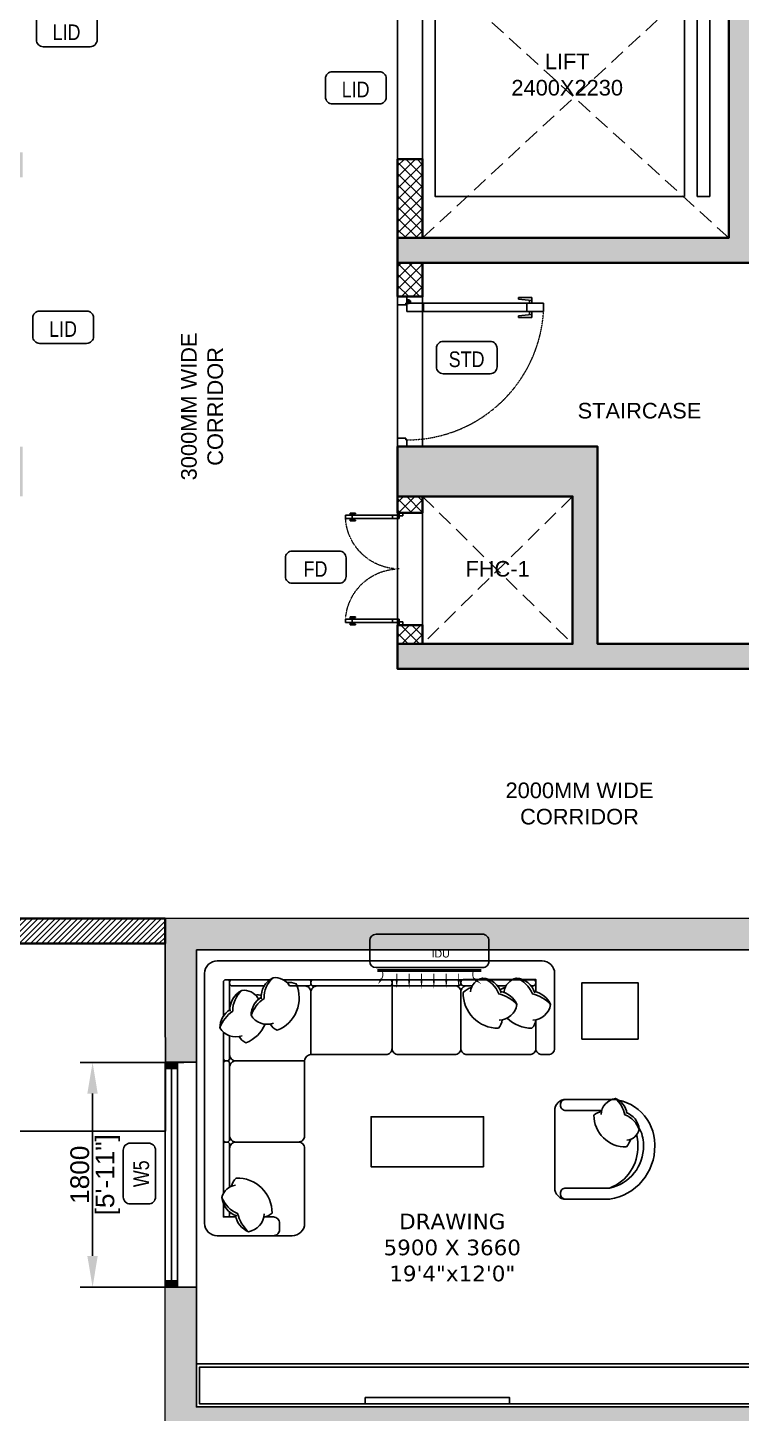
# Model space of a CAD drawing. Header units: millimetres. Extents: x 91566 to 131129, y 141753 to 207061.
# Drawn here: x 111124 to 116833, y 158336 to 169429 of the extents above; entities that cross this region are included whole.
import ezdxf
from ezdxf.enums import TextEntityAlignment as Align

# ---------------------------------------------------------------- set-up
doc = ezdxf.new("R2010")
doc.units = ezdxf.units.MM
doc.linetypes.add('( Hidden )', pattern=[0.375, 0.25, -0.125])
doc.linetypes.add('Core & corridor$0$Core_FF & Typical_TD$0$DASHED', pattern=[0.75, 0.5, -0.25])
for name, color, linetype in [('A-Dimensions', 4, 'Continuous'), ('A-Door', 11, 'Continuous'), ('A-Elevation 10', 8, 'Continuous'), ('A-Furniture', 8, 'Continuous'), ('A-Hatch', 252, 'Continuous'), ('A-Room Boundary', 44, 'Continuous'), ('A-Shaft', 8, 'Continuous'), ('A-Text Main', 44, 'Continuous'), ('A-Window', 4, 'Continuous')]:
    doc.layers.add(name, color=color, linetype=linetype)
doc.layers.add('A-Wall', color=240, linetype='Continuous', lineweight=35)
doc.styles.add('2024-08-29_TOWER-A$0$simplex-0.8', font='simplex.shx', dxfattribs={"width": 0.8})
doc.styles.add('3.5BHK WEST-UN-6$0$grid_text', font='verdana.ttf')
doc.styles.add('3BHK  WEST_UN-2$0$AMISH', font='arial.ttf')
doc.styles.add('ARIAL', font='ARIALN.TTF')
doc.styles.add('Core & corridor$0$Standard', font='arial.ttf')
doc.styles.add('S', font='arial.ttf', dxfattribs={"height": 150})
doc.dimstyles.new('DIMSMALL', dxfattribs={"dimtxt": 150, "dimasz": 250, "dimexe": 100, "dimexo": 100, "dimgap": 25, "dimtad": 1, "dimdec": 0, "dimzin": 0, "dimdsep": 46, "dimtxsty": 'S', "dimcen": 0, "dimdle": 100, "dimclrd": 8, "dimclre": 8, "dimclrt": 256, "dimazin": 0, "dimtfac": 1, "dimtdec": 0, "dimtix": 1, "dimtmove": 0, "dimatfit": 3, "dimldrblk": '12_DatumFilled', "dimfxl": 1, "dimtolj": 1, "dimtzin": 0, "dimlwd": -1, "dimlwe": -1, "dimarcsym": 1})

# ---------------------------------------------------------------- blocks, each defined once
blk = doc.blocks.new('Core & corridor$0$Core_FF & Typical_TD$0$bshdj')
for p, q in [((-2240, 1168), (-2240, 75)), ((-2173, 1168), (-2240, 1168)), ((-2173, 75), (-2173, 1168)), ((-120, 75), (-120, 1168)), ((-120, 1168), (-53, 1168)), ((-53, 1168), (-53, 75)), ((-2287, 1074), (-2240, 1074)), ((-2287, 1074), (-2287, 968)), ((-2287, 968), (-2273, 968)), ((-2273, 968), (-2264, 1074)), ((-2265, 1054), (-2240, 1054)), ((-2173, 1034), (-2240, 1034)), ((-2127, 1074), (-2173, 1074)), ((-2148, 1054), (-2173, 1054)), ((-2140, 968), (-2150, 1074)), ((-2127, 968), (-2140, 968)), ((-2127, 1074), (-2127, 968)), ((-167, 1074), (-167, 968)), ((-167, 1074), (-120, 1074)), ((-167, 968), (-153, 968)), ((-153, 968), (-143, 1074)), ((-145, 1054), (-120, 1054)), ((-120, 1034), (-53, 1034)), ((-7, 1074), (-53, 1074)), ((-28, 1054), (-53, 1054)), ((-20, 968), (-30, 1074)), ((-7, 968), (-20, 968)), ((-7, 1074), (-7, 968)), ((-2293, 0), (-2293, 75)), ((-2293, 75), (-2240, 75)), ((-2227, 0), (-2293, 0)), ((-2273, 88), (-2233, 88)), ((-2253, 108), (-2253, 68)), ((-2173, 208), (-2240, 208)), ((-2240, 75), (-2240, 67)), ((-2240, 75), (-2173, 75)), ((-2240, 67), (-2227, 67)), ((-2227, 67), (-2227, 0)), ((-120, 208), (-53, 208)), ((-53, 75), (-120, 75)), ((-120, 75), (-120, 75)), ((-67, 67), (-67, 0)), ((-53, 67), (-67, 67)), ((-67, 0), (0, 0)), ((-20, 88), (-60, 88)), ((0, 75), (-53, 75)), ((-53, 75), (-53, 67)), ((-40, 108), (-40, 68)), ((0, 0), (0, 75))]:
    blk.add_line(p, q)
for centre in [(-2253, 88), (-40, 88)]:
    blk.add_circle(centre, 13.3)
at = {"linetype": 'Core & corridor$0$Core_FF & Typical_TD$0$DASHED', "lineweight": 0}
for centre, start, end in [((-2243, 73), 0.0822, 86.3506), ((-50, 73), 93.6494, 179.9178)]:
    blk.add_arc(centre, 1097, start, end, dxfattribs=at)
blk = doc.blocks.new('Core & corridor$0$Core_FF & Typical_TD$0$Door11')
at = {"layer": 'A-Door'}
for p, q in [((-991.7, 0), (-1050, 0)), ((-1050, 0), (-1050, -65.6)), ((-58.3, 0), (0, 0)), ((0, 0), (0, -65.6)), ((-1050, -65.6), (-1003.4, -65.6)), ((-1003.4, -65.6), (-1003.4, -58.3)), ((-1003.4, -58.3), (-991.7, -58.3)), ((-991.7, -58.3), (-991.7, 0)), ((-104.9, -65.6), (-104.9, -1021.8)), ((-46.6, -65.6), (-104.9, -65.6)), ((-104.9, -65.6), (-104.9, -65.6)), ((-58.3, -58.3), (-58.3, 0)), ((-46.6, -58.3), (-58.3, -58.3)), ((-17.5, -77.3), (-52.5, -77.3)), ((-46.6, -65.6), (-46.6, -58.3)), ((-46.6, -1021.8), (-46.6, -65.6)), ((0, -65.6), (-46.6, -65.6)), ((-35, -94.7), (-35, -59.8)), ((-104.9, -182.2), (-46.6, -182.2)), ((-145.8, -846.8), (-134.1, -846.8)), ((-145.8, -940.1), (-145.8, -846.8)), ((-134.1, -846.8), (-125.5, -940.1)), ((-17.5, -846.8), (-26.1, -940.1)), ((-5.8, -846.8), (-17.5, -846.8)), ((-5.8, -940.1), (-5.8, -846.8)), ((-145.8, -940.1), (-104.9, -940.1)), ((-127.1, -922.6), (-104.9, -922.6)), ((-104.9, -905.1), (-46.6, -905.1)), ((-24.5, -922.6), (-46.6, -922.6)), ((-5.8, -940.1), (-46.6, -940.1)), ((-104.9, -1021.8), (-46.6, -1021.8))]:
    blk.add_line(p, q, dxfattribs=at)
blk.add_circle((-35, -77.3), 11.7, dxfattribs=at)
at = {"layer": 'A-Door', "linetype": 'Core & corridor$0$Core_FF & Typical_TD$0$DASHED', "lineweight": 0}
blk.add_arc((-43.9, -64.2), 959.5, 180.08223, 266.3506, dxfattribs=at)
blk = doc.blocks.new('Core & corridor$0$A$C436b777d')
at = {"layer": 'A-Hatch'}
h = blk.add_hatch(color=256, dxfattribs=at)
h.dxf.hatch_style = 1
h.paths.add_polyline_path([(250, -3073), (2950, -3073), (2950, -2673), (0, -2673), (0, -12133), (2950, -12133), (2950, -11733), (250, -11733), (250, -9578), (2950, -9578), (2950, -9378), (250, -9378), (250, -7223), (2950, -7223), (2950, -5565), (2700, -5565), (2700, -6973), (250, -6973)])
h.paths.add_polyline_path([(3300, 6581), (3300, 9502), (3500, 9502), (3500, 35), (0, 35), (1, 6682), (250, 6682), (250, 435), (3300, 435)])
edge = h.paths.add_edge_path()
edge.add_line((3300, 14502), (2580, 14502))
edge.add_line((2580, 14502), (2580, 15744))
edge.add_line((2580, 15744), (3500, 15744))
edge.add_line((3500, 15744), (3500, 16044))
edge.add_line((3500, 16044), (2380, 16044))
edge.add_line((2380, 16044), (2380, 14502))
edge.add_line((2380, 14502), (0, 14502))
edge.add_line((0, 14502), (0, 7867))
edge.add_line((0, 7867), (250, 7867))
edge.add_line((250, 7867), (250, 14102))
edge.add_line((250, 14102), (2380, 14102))
edge.add_line((2380, 14102), (2380, 10852))
edge.add_line((2380, 10852), (2580, 10852))
edge.add_line((2580, 10852), (2580, 14102))
edge.add_line((2580, 14102), (3300, 14102))
edge.add_line((3300, 14102), (3300, 10702))
edge.add_line((3300, 10702), (3500, 10702))
edge.add_line((3500, 10702), (3500, 14502))
edge.add_line((3500, 14502), (2580, 14502))
h = blk.add_hatch(color=256, dxfattribs=at)
h.dxf.hatch_style = 1
h.paths.add_polyline_path([(12050, -10063), (14175, -10063), (14175, -13513), (5950, -13513), (5950, -13313), (7350, -13313), (7350, -12133), (5950, -12133), (5950, -11733), (7550, -11733), (7550, -13313), (13975, -13313), (13975, -10263), (9764, -10263), (9764, -10063), (11850, -10063), (11850, -9202), (8800, -9202), (8800, -10063), (9144, -10063), (9144, -10263), (5950, -10263), (5950, -10063), (8600, -10063), (8600, -7833), (5500, -7833), (5500, -7633), (8800, -7633), (8800, -9002), (12050, -9002)])
h = blk.add_hatch(dxfattribs=at)
h.set_pattern_fill('ANSI37', color=256, scale=20)
h.set_pattern_definition([(45, (27573.86, 93), (-44.90128, 44.90128), []), (135, (27573.86, 93), (-44.90128, -44.90128), [])])
h.paths.add_polyline_path([(5950, -9432), (6150, -9432), (6150, -10063), (5950, -10063)])
h.paths.add_polyline_path([(5950, -7833), (6150, -7833), (6150, -8232), (5950, -8232)])
h.paths.add_polyline_path([(5950, -12133), (6150, -12133), (6150, -12263), (5950, -12263)])
h.paths.add_polyline_path([(5950, -13163), (6150, -13163), (6150, -13313), (5950, -13313)])
h.paths.add_polyline_path([(5950, -10263), (6150, -10263), (6150, -10533), (5950, -10533)])
at = {"layer": 'A-Elevation 10'}
for points in [[(8245, -7933), (8245, -9731), (6250, -9731), (6250, -7933)], [(8448, -9731), (8347, -9731), (8347, -7933), (8448, -7933)], [(5950, -8232), (6150, -8232), (6150, -9432), (5950, -9432)], [(6150, -11733), (5950, -11733), (5950, -10533), (6150, -10533)], [(6150, -13163), (5950, -13163), (5950, -12263), (6150, -12263)]]:
    blk.add_lwpolyline(points, close=True, dxfattribs=at)
at = {"layer": 'A-Shaft', "linetype": '( Hidden )', "lineweight": 0, "ltscale": 500}
for points in [[(6150, -7833), (8600, -10063)], [(6150, -10063), (8550, -7833)], [(7350, -12133), (6150, -13313)], [(6150, -12133), (7350, -13313)]]:
    blk.add_lwpolyline(points, dxfattribs=at)
at = {"layer": 'A-Wall'}
for points in [[(14175, -13513), (5950, -13513), (5950, -13313), (7350, -13313), (7350, -12133), (5950, -12133), (5950, -11733), (7550, -11733), (7550, -13313), (13975, -13313)], [(9144, -10263), (5950, -10263), (5950, -10063), (8600, -10063), (8600, -7833)]]:
    blk.add_lwpolyline(points, dxfattribs=at)
for points in [[(5950, -9432), (6150, -9432), (6150, -10063), (5950, -10063)], [(5950, -10263), (6150, -10263), (6150, -10533), (5950, -10533)], [(5950, -12133), (6150, -12133), (6150, -12263), (5950, -12263)], [(5950, -13163), (6150, -13163), (6150, -13313), (5950, -13313)]]:
    blk.add_lwpolyline(points, close=True, dxfattribs=at)
at = {"layer": 'A-Door', "ltscale": 5}
for name, p, xscale, yscale, zscale, rotation in [('Core & corridor$0$Core_FF & Typical_TD$0$Door11', (5950, -10533), 1.142857140802877, 1.142857140802877, 1.142857140802877, 89.99999594244069), ('Core & corridor$0$Core_FF & Typical_TD$0$bshdj', (5992, -13163), -0.3924322638604997, 0.3924322638604997, 0.3924322638604998, 90.00000024998234)]:
    blk.add_blockref(name, p, dxfattribs=dict(at, xscale=xscale, yscale=yscale, zscale=zscale, rotation=rotation))
at = {"layer": 'A-Text Main', "char_height": 125, "width": 950.15, "attachment_point": 5, "line_spacing_factor": 1.010232, "style": 'Core & corridor$0$Standard'}
for s, insert in [('LIFT \\P2400X2230', (7307, -8756)), ('STAIRCASE ', (7885, -11447)), ('FHC-1', (6750, -12713))]:
    blk.add_mtext(s, dxfattribs=dict(at, insert=insert))
blk = doc.blocks.new('2024-08-29_TOWER-A$0$WNTG')
at = {"layer": 'A-Text Main'}
blk.add_lwpolyline([(-188, 246), (188, 246, -0.414214), (243, 191), (243, 43, -0.414214), (188, -12), (-188, -12, -0.414214), (-243, 43), (-243, 191, -0.414214)], format="xyb", close=True, dxfattribs=at)
at = {"layer": 'A-Text Main', "style": '2024-08-29_TOWER-A$0$simplex-0.8', "width": 0.8}
blk.add_attdef('WNTG', text='', height=150, dxfattribs=at).set_placement((-2, 43), align=Align.CENTER)
blk = doc.blocks.new('Core & corridor')
at = {"ltscale": 300}
blk.add_blockref('Core & corridor$0$A$C436b777d', (10595, 28627), dxfattribs=at)
at = {"layer": 'A-Text Main'}
ref = blk.add_blockref('2024-08-29_TOWER-A$0$WNTG', (13898, 20341), dxfattribs=dict(at, xscale=-1, rotation=180))
ref.add_attrib('WNTG', 'LID', dxfattribs={"height": 125, "style": 'ARIAL'}).set_placement((13896, 20148), align=Align.CENTER)
ref = blk.add_blockref('2024-08-29_TOWER-A$0$WNTG', (16211, 19883), dxfattribs=dict(at, xscale=-1, rotation=180))
ref.add_attrib('WNTG', 'LID', dxfattribs={"height": 125, "style": 'ARIAL'}).set_placement((16209, 19690), align=Align.CENTER)
ref = blk.add_blockref('2024-08-29_TOWER-A$0$WNTG', (13869, 17966), dxfattribs=dict(at, xscale=-1, rotation=180))
ref.add_attrib('WNTG', 'LID', dxfattribs={"height": 125, "style": 'ARIAL'}).set_placement((13868, 17772), align=Align.CENTER)
ref = blk.add_blockref('2024-08-29_TOWER-A$0$WNTG', (17098, 17723), dxfattribs=dict(at, xscale=-1, rotation=180))
ref.add_attrib('WNTG', 'STD', dxfattribs={"height": 125, "style": 'ARIAL'}).set_placement((17097, 17530), align=Align.CENTER)
ref = blk.add_blockref('2024-08-29_TOWER-A$0$WNTG', (15890, 16045), dxfattribs=dict(at, xscale=-1, rotation=180))
ref.add_attrib('WNTG', 'FD', dxfattribs={"height": 125, "style": 'ARIAL'}).set_placement((15888, 15851), align=Align.CENTER)
at = {"layer": 'A-Text Main', "insert": (14981, 17215), "char_height": 125, "width": 1745.68, "attachment_point": 5, "rotation": 90, "line_spacing_factor": 1.010232, "style": 'Core & corridor$0$Standard'}
blk.add_mtext('3000MM WIDE CORRIDOR', dxfattribs=at)
at = {"layer": 'A-Text Main', "insert": (18000, 14035), "char_height": 125, "width": 1745.68, "attachment_point": 5, "line_spacing_factor": 1.010232, "style": 'Core & corridor$0$Standard'}
blk.add_mtext('2000MM WIDE CORRIDOR', dxfattribs=at)
blk = doc.blocks.new('3.5BHK WEST-UN-6$0$ygvdg')
at = {"layer": 'A-Furniture', "linetype": 'Continuous'}
for points in [[(54923, -91892), (50226, -91892), (50226, -91547), (54923, -91547)], [(54898, -91867), (50251, -91867), (50251, -91572), (54898, -91572)], [(52732, -91867), (51577, -91867), (51577, -91817), (52732, -91817)]]:
    blk.add_lwpolyline(points, close=True, dxfattribs=at)
blk = doc.blocks.new('3.5BHK WEST-UN-6$0$A$C419e3904')
at = {"layer": 'A-Furniture'}
for points in [[(1500, 420), (1500, 700, 0.414214), (1450, 750), (850, 750, -0.414214), (800, 800), (800, 1400, 0.414214), (750, 1450, 0.414214), (800, 1500), (800, 2100, 0.414214), (700, 2200), (100, 2200, 0.414214), (0, 2100), (0, 100, 0.414214), (100, 0), (700, 0)], [(350, 2168, 0.14773), (264, 2022, 0.213343), (138, 1893, 0.178662)], [(476, 2025, 0.356772), (350, 2168, 0.249542), (246, 2038, -9.61688)], [(550, 2200, -0.414214), (600, 2150), (600, 2100, -0.414214), (550, 2050), (473, 2050)], [(257, 2042, 0.306663), (138, 1893, 0.30633), (246, 1796, -0.872847)], [(200, 2012), (200, 2030, 0.414214), (180, 2050), (170, 2050, 0.414214), (150, 2030)], [(473, 2050, -0.165541), (539, 2019, -0.425989), (252, 1738, -0.121523), (213, 1805, 7.115464)], [(150, 1862), (150, 1470, 0.414214), (170, 1450), (180, 1450, 0.414214), (200, 1470), (200, 1811, 0.414214)], [(200, 1500, 0.414214), (250, 1450), (750, 1450, 0.414214)], [(200, 1400, -0.414214), (250, 1450)], [(200, 1125), (200, 850, 0.414214), (250, 800), (500, 800)], [(150, 570), (150, 780, -0.414214), (170, 800), (180, 800, -0.414214), (200, 780), (200, 599)], [(800, 800), (250, 800, 0.414214), (200, 750), (200, 626)], [(2800, 700), (2800, 100, -0.414214), (2700, 0), (700, 0)], [(850, 750), (850, 250, -0.414214), (800, 200), (721, 200)], [(2050, 475), (2050, 700, 0.414214), (2000, 750), (1550, 750, 0.414214), (1500, 700), (1500, 180)], [(2650, 473), (2650, 700, 0.414214), (2600, 750), (2100, 750, 0.414214), (2050, 700), (2050, 249)], [(2650, 573), (2650, 700, -0.414214), (2700, 750), (2750, 750, -0.414214), (2800, 700)], [(301, 599, 0.356772), (121, 535, 0.249542), (203, 390, -9.61688)], [(276, 605, -0.165541), (330, 655, -0.200231), (484, 506, -0.121523)], [(121, 535, 0.14773), (225, 401, 0.213343), (297, 236, 0.178662)], [(551, 498, 0.356772), (371, 435, 0.249542), (453, 290, -9.61688)], [(526, 505, -0.165541), (580, 555, -0.425989), (733, 184, -0.121523), (657, 172, 7.115464)], [(2106, 199), (2100, 199, -0.414214), (2050, 249), (2050, 475)], [(2381, 472, 0.165541), (2350, 538, 0.425989), (2069, 252, 0.121523), (2136, 212, -7.115464)], [(2356, 475, -0.356772), (2499, 349, -0.249542), (2369, 245, 9.61688)], [(2650, 472, 0.165541), (2619, 538, 0.200231), (2421, 458, 0.121523)], [(2625, 475, -0.356772), (2768, 349, -0.249542), (2638, 245, 9.61688)], [(200, 392), (200, 170, -0.414214), (180, 150), (170, 150, -0.414214), (150, 170), (150, 442)], [(203, 402, 0.306663), (297, 236, 0.30633), (428, 301, -0.872847)], [(371, 435, 0.14773), (475, 300, 0.213343), (547, 135, 0.178662)], [(2499, 349, -0.14773), (2353, 263, -0.213343), (2224, 137, -0.178662)], [(2768, 349, -0.14773), (2622, 263, -0.213343), (2493, 137, -0.178662)], [(453, 275, -0.071865), (407, 273, 7.115464)], [(453, 302, 0.306663), (547, 135, 0.30633), (678, 200, -0.872847)], [(850, 250), (850, 250, 0.414214), (900, 200), (1017, 200)], [(2000, 199, 0.414214), (2050, 249)], [(2373, 256, -0.306663), (2224, 137, -0.30633), (2126, 246, 0.872847)], [(2363, 232, 0.071865), (2405, 212, -7.115464)], [(2642, 256, -0.306663), (2493, 137, -0.30633), (2396, 246, 0.872847)], [(2545, 149), (2650, 149), (2650, 248, -0.414214)], [(523, 150), (220, 150, -0.414214), (200, 170), (200, 180, -0.414214), (220, 200), (477, 200)], [(678, 200), (830, 200, -0.414214), (850, 180), (850, 170, -0.414214), (830, 150), (627, 150)], [(2192, 149), (2070, 149, -0.414214), (2050, 169), (2050, 179, -0.414214), (2070, 199), (2142, 199, -0.414214)], [(2342, 199), (2411, 199, -0.414214)], [(2612, 199), (2630, 199, -0.414214), (2650, 179), (2650, 169, -0.414214), (2630, 149)]]:
    blk.add_lwpolyline(points, format="xyb", dxfattribs=at)
for points in [[(248, 2050), (150, 2050), (150, 1945)], [(150, 1862), (150, 608)], [(229, 352), (229, 354)], [(180, 150), (523, 150)], [(627, 150), (2650, 150)], [(2275, 149), (2462, 149)]]:
    blk.add_lwpolyline(points, dxfattribs=at)
for points in [[(150, 820), (150, 1430, -0.414214), (170, 1450), (180, 1450, -0.414214), (200, 1430), (200, 820, -0.414214), (180, 800), (170, 800, -0.414214)], [(870, 200), (1480, 200, -0.414214), (1500, 180), (1500, 170, -0.414214), (1480, 150), (870, 150, -0.414214), (850, 170), (850, 180, -0.414214)], [(1520, 200), (2030, 199, -0.414214), (2050, 179), (2050, 169, -0.414214), (2030, 149), (1520, 150, -0.414214), (1500, 170), (1500, 180, -0.414214)]]:
    blk.add_lwpolyline(points, format="xyb", close=True, dxfattribs=at)
blk = doc.blocks.new('A$C6bc99d7f')
at = {"layer": 'A-Window', "linetype": 'Continuous'}
for points in [[(-150, 1800), (-250, 1800), (-250, 1750), (-150, 1750)], [(-250, 0), (-150, 0), (-150, 50), (-250, 50)]]:
    blk.add_hatch(color=256, dxfattribs=at).paths.add_polyline_path(points)
for p, q in [((-250, 1800), (-150, 1800)), ((-250, 0), (-250, 1800)), ((-250, 1750), (-250, 1800)), ((-250, 1800), (-150, 1800)), ((-250, 1800), (-150, 1800)), ((-150, 1800), (0, 1800)), ((-150, 1800), (-150, 1750)), ((-150, 1800), (0, 1800)), ((0, 0), (0, 1800)), ((-150, 1750), (-250, 1750)), ((-250, 50), (-250, 1750)), ((-200, 50), (-200, 1750)), ((-150, 1750), (-150, 50)), ((-250, 0), (-250, 50)), ((-250, 50), (-150, 50)), ((-250, 0), (-150, 0)), ((-250, 0), (-150, 0)), ((-250, 0), (-150, 0)), ((-150, 50), (-150, 0)), ((-150, 0), (0, 0)), ((-150, 0), (0, 0))]:
    blk.add_line(p, q, dxfattribs=at)
blk = doc.blocks.new('3BHK  WEST_UN-3$0$2024-08-29_TOWER-A$0$SIDE TABLE')
at = {"layer": 'A-Furniture'}
blk.add_lwpolyline([(0.45, 0), (0, 0), (0, 0.45), (0.45, 0.45)], close=True, dxfattribs=at)
blk = doc.blocks.new('3BHK  WEST_UN-3$0$A$Ce69b8bcf')
at = {"layer": 'A-Furniture'}
for points in [[(800, 435), (800, 90, -0.414214), (710, 0), (361, 0, -0.376272), (0, 430), (0, 435), (0, 439, -0.414214), (361, 800), (710, 800, -0.414214), (800, 710), (800, 435)], [(315, 807, 0.14773), (238, 676, 0.213343), (124, 559, 0.178662)], [(429, 678, 0.356772), (315, 807, 0.249542), (222, 690, -9.61688)], [(424, 710), (710, 710, 0.414214), (755, 755), (755, 755, 0.414214), (710, 800)], [(232, 694, 0.306663), (124, 559, 0.30633), (222, 472, -0.872847)], [(426, 701, -0.165541), (486, 673, -0.425989), (227, 420, -0.121523), (192, 480, 7.115464)], [(126, 574, 0.130591), (90, 439), (90, 435)], [(145, 516, 0.072384), (135, 439), (135, 435)], [(361, 90, -0.364589), (90, 430), (90, 435)], [(361, 90, -0.321599), (135, 430), (135, 435)], [(361, 90), (710, 90, -0.414214), (755, 45), (755, 45, -0.414214), (710, 0)]]:
    blk.add_lwpolyline(points, format="xyb", dxfattribs=at)
blk = doc.blocks.new('Unit-6')
at = {"layer": 'A-Hatch', "linetype": 'Continuous'}
h = blk.add_hatch(color=256, dxfattribs=at)
h.dxf.hatch_style = 1
h.paths.add_polyline_path([(12128, 14832), (12128, 13682), (12378, 13682), (12378, 14582), (17078, 14582), (17078, 14832)])
h.paths.add_polyline_path([(17078, 10922), (17078, 10722), (12378, 10722), (12378, 9872), (12128, 9872), (12128, 11882), (12378, 11882), (12378, 10922)])
h.paths.add_polyline_path([(19896, 14832), (24150, 14832), (24150, 14582), (19896, 14582)])
h.paths.add_polyline_path([(20097, 10922), (20097, 10722), (18278, 10722), (18278, 14582), (18278, 14832), (18478, 14832), (18478, 14582), (18478, 10922)])
h.paths.add_polyline_path([(22018, 10722), (21098, 10722), (21098, 10922), (24653, 10922), (24653, 11572), (24903, 11572), (24903, 10672), (22267, 10672), (22018, 10672)])
h.paths.add_polyline_path([(22018, 7222), (22018, 6972), (24653, 6972), (24653, 3687), (24008, 3687), (24008, 3587), (24653, 3587), (24653, 1762), (24903, 1762), (24903, 7222)])
h.paths.add_polyline_path([(20428, 2012), (20428, 5002), (18533, 5002), (18533, 4752), (20177, 4752), (20177, 2012), (19443, 2012), (19443, 1762), (20928, 1762), (20928, 2012)])
h.paths.add_polyline_path([(17078, 3617), (17078, 5872), (16878, 5872), (16878, 3617)])
h.paths.add_polyline_path([(15878, 5872), (12128, 5872), (12128, 1762), (12981, 1762), (12981, 2012), (12378, 2012), (12378, 5672), (15878, 5672)])
h.paths.add_polyline_path([(14873, 7492), (14873, 7292), (13288, 7292), (12128, 7292), (12128, 8372), (12378, 8372), (12378, 7492)])
h.paths.add_polyline_path([(15723, 7292), (17078, 7292), (17078, 9722), (16878, 9722), (16878, 7492), (15723, 7492)])
h.paths.add_polyline_path([(16201, 2010), (13731, 2012), (13731, 1762), (16201, 1762)])
h.paths.add_polyline_path([(18693, 2012), (18693, 1762), (16951, 1762), (16951, 2012)])
at = {"layer": 'A-Furniture', "linetype": 'Continuous'}
blk.add_lwpolyline([(14676, 12845), (13776, 12845), (13776, 13245), (14676, 13245)], close=True, dxfattribs=at)
at = {"layer": 'A-Room Boundary', "linetype": 'Continuous'}
blk.add_lwpolyline([(12378, 14582), (18278, 14582), (18278, 10922), (12378, 10922)], close=True, dxfattribs=at)
at = {"layer": 'A-Wall', "lineweight": 0}
for points in [[(12128, 14832), (12128, 13682), (12378, 13682), (12378, 14582), (17078, 14582), (17078, 14832)], [(17078, 10922), (17078, 10722), (12378, 10722), (12378, 9872), (12128, 9872), (12128, 11882), (12378, 11882), (12378, 10922)]]:
    blk.add_lwpolyline(points, close=True, dxfattribs=at)
at = {"layer": 'A-Furniture', "xscale": -1, "rotation": 180}
blk.add_blockref('3.5BHK WEST-UN-6$0$A$C419e3904', (12444, 14493), dxfattribs=at)
at = {"layer": 'A-Furniture', "ltscale": 600, "xscale": 1000, "yscale": 1000, "zscale": 1000, "rotation": 270}
blk.add_blockref('3BHK  WEST_UN-3$0$2024-08-29_TOWER-A$0$SIDE TABLE', (15462, 14318), dxfattribs=at)
at = {"layer": 'A-Furniture', "ltscale": 600, "xscale": -1}
blk.add_blockref('3BHK  WEST_UN-3$0$A$Ce69b8bcf', (16045, 12585), dxfattribs=at)
at = {"layer": 'A-Furniture'}
blk.add_blockref('3.5BHK WEST-UN-6$0$ygvdg', (-37848, 102814), dxfattribs=at)
at = {"layer": 'A-Window'}
blk.add_blockref('A$C6bc99d7f', (12378, 11882), dxfattribs=at)
ref = blk.add_blockref('2024-08-29_TOWER-A$0$WNTG', (11805, 12791), dxfattribs=dict(at, xscale=-1, rotation=270))
ref.add_attrib('WNTG', 'W5', dxfattribs={"layer": 'A-Text Main', "height": 125, "rotation": 90, "style": 'ARIAL'}).set_placement((11999, 12789), align=Align.CENTER)
at = {"layer": 'A-Text Main', "insert": (14425, 12198), "char_height": 125, "width": 1167.55, "attachment_point": 5, "style": '3.5BHK WEST-UN-6$0$grid_text'}
blk.add_mtext('DRAWING\\P5900 X 3660\\P19\'4"x12\'0"', dxfattribs=at)
blk = doc.blocks.new('3BHK  WEST_UN-2$0$WALL MOUNTED SPLIT AC')
for p, q in [((18067.15, -8077.46), (18073.71, -8077.46)), ((18064.01, -8112.84, 0), (18064, -8079.99, 0)), ((18064.41, -8112.84, 0), (18064.41, -8079.99, 0)), ((18065.12, -8113.34), (18065.11, -8079.5)), ((18075.75, -8079.5), (18075.75, -8113.29)), ((18073.72, -8115.33), (18067.16, -8115.38))]:
    blk.add_line(p, q)
at = {"elevation": 0}
for points in [[(18059.86, -8080.11, 0, 0.75, 0), (18061.51, -8081.22, 0.75, 0.75, 0)], [(18058.43, -8086.05, 0, 0.75, 0), (18061.52, -8086.05, 0.75, 0.75, 0)], [(18058.44, -8089.99, 0, 0.75, 0), (18061.52, -8089.99, 0.75, 0.75, 0)], [(18058.44, -8093.93, 0, 0.75, 0), (18061.52, -8093.93, 0.75, 0.75, 0)], [(18058.44, -8097.86, 0, 0.75, 0), (18061.52, -8097.86, 0.75, 0.75, 0)], [(18058.44, -8101.8, 0, 0.75, 0), (18061.52, -8101.8, 0.75, 0.75, 0)], [(18058.44, -8105.74, 0, 0.75, 0), (18061.52, -8105.74, 0.75, 0.75, 0)], [(18059.87, -8112.95, 0, 0.75, 0), (18061.51, -8110.65, 0.75, 0.75, 0)]]:
    blk.add_lwpolyline(points, format="xyseb", dxfattribs=at)
at = {"const_width": 0.3, "elevation": 0}
for points in [[(18061.51, -8081.22, 0.246742), (18063.87, -8081.49, -4.761831)], [(18061.51, -8110.65, -0.246742), (18063.87, -8110.38, 4.761831)]]:
    blk.add_lwpolyline(points, format="xyb", dxfattribs=at)
for points in [[(18061.52, -8086.05), (18063.17, -8086.05)], [(18061.52, -8089.99), (18063.17, -8089.99)], [(18061.52, -8093.93), (18063.17, -8093.93)], [(18061.52, -8097.86), (18063.17, -8097.86)], [(18061.52, -8101.8), (18063.17, -8101.8)], [(18061.52, -8105.74), (18063.17, -8105.74)]]:
    blk.add_lwpolyline(points, dxfattribs=at)
for centre, start, end in [((18067.15, -8079.5), 90.0082, 180.0082), ((18073.71, -8079.5), 0.0078, 90.0078), ((18067.16, -8113.34), 180.0082, 270.0082), ((18073.71, -8113.29), 270.0078, 0.0078)]:
    blk.add_arc(centre, 2.04, start, end)
at = {"layer": 'A-Elevation 10', "style": '3BHK  WEST_UN-2$0$AMISH'}
blk.add_attdef('IDU', text='', height=2.4, rotation=90.0082, dxfattribs=at).set_placement((17772.56, -7418.94, 0), align=Align.MIDDLE_CENTER)
blk = doc.blocks.new('*D196')
at = {"layer": 'A-Dimensions', "color": 8, "transparency": 16777216}
for p, q in [((112373, 161146), (111543, 161146)), ((111643, 160896), (111643, 159596)), ((112373, 159346), (111543, 159346))]:
    blk.add_line(p, q, dxfattribs=at)
for points in [[(111601, 160896), (111684, 160896), (111643, 161146)], [(111601, 159596), (111684, 159596), (111643, 159346)]]:
    blk.add_solid(points, dxfattribs=at)
at = {"layer": 'Defpoints', "color": 0, "transparency": 16777216}
for p in [(112473, 161146), (111643, 159346), (112473, 159346)]:
    blk.add_point(p, dxfattribs=at)
at = {"layer": 'A-Dimensions', "lineweight": 30, "transparency": 16777216, "char_height": 150, "attachment_point": 5, "rotation": 90, "style": 'S'}
for s, insert in [('\\A1;[5\'-11"]', (111764, 160246)), ('\\A1;1800', (111541, 160246))]:
    blk.add_mtext(s, dxfattribs=dict(at, insert=insert))
blk = doc.blocks.new('12_DatumFilled')
at = {"color": 8, "linetype": 'ByBlock'}
blk.add_solid([(0, 0.577), (-1, 0), (0, -0.577)], dxfattribs=at)

msp = doc.modelspace()

# ---------------------------------------------------------------- hatches: boundary and pattern name
at = {"linetype": 'Continuous'}
h = msp.add_hatch(dxfattribs=at)
h.set_pattern_fill('ANSI31', color=256, scale=20)
h.set_pattern_definition([(45, (106633.075, 160596.27), (-44.90128, 44.90128), [])])
h.paths.add_polyline_path([(112233.6, 200021.4), (113635.6, 200021.4), (113635.6, 200221.4), (112233.6, 200221.4)])
h.paths.add_polyline_path([(108384.5, 162096.3), (112223.2, 162096.3), (112223.2, 162296.4), (108384.5, 162296.4)])
h.paths.add_polyline_path([(118373.2, 164297), (118373.2, 162296.4), (118573.2, 162296.4), (118573.2, 164297)])
h = msp.add_hatch(dxfattribs=at)
h.set_pattern_fill('ANSI31', color=256, scale=20)
h.set_pattern_definition([(45, (129581.564, 160596.27), (-44.90128, 44.90128), [])])
h.paths.add_polyline_path([(108384.5, 162296.4), (108384.5, 162096.3), (112223.2, 162096.3), (112223.2, 162296.4)])

# ---------------------------------------------------------------- linework, layer by layer
at = {"layer": 'A-Elevation 10'}
msp.add_lwpolyline([(108384.6, 162096.3), (112223.2, 162096.3), (112226.6, 160596.3), (108383.3, 160596.3)], close=True, dxfattribs=at)

# ---------------------------------------------------------------- block references
msp.add_blockref('Core & corridor', (97538.5, 149182.5))

# ---------------------------------------------------------------- next in the draw order: block references
at = {"layer": 'A-Elevation 10', "linetype": 'Continuous'}
msp.add_blockref('Unit-6', (100095.5, 147464.8), dxfattribs=at)

# ---------------------------------------------------------------- next in the draw order: linework, layer by layer
at = {"layer": 'A-Wall'}
msp.add_lwpolyline([(108384.5, 162096.3), (112223.2, 162096.3), (112223.2, 162296.4), (108384.5, 162296.4)], close=True, dxfattribs=at)

# ---------------------------------------------------------------- next in the draw order: block references
at = {"layer": 'A-Elevation 10', "color": 2}
ref = msp.add_blockref('3BHK  WEST_UN-2$0$WALL MOUNTED SPLIT AC', (-89467.5, -292834.8), dxfattribs=dict(at, xscale=25.17221723757715, yscale=25.17221723757715, zscale=25.17221723757715, rotation=90))
ref.add_attrib('IDU', 'IDU', dxfattribs={"layer": 'A-Furniture', "height": 60.41, "rotation": 0.00823, "style": '3BHK  WEST_UN-2$0$AMISH'}).set_placement((114427.9, 162015.8, 0), align=Align.MIDDLE_CENTER)

# ---------------------------------------------------------------- next in the draw order: dimensions: what is measured, and where the dimension line sits
at = {"layer": 'A-Dimensions', "lineweight": 30}
dim = msp.add_linear_dim(base=(111642.6, 159346.5), p1=(112473.2, 161146.5), p2=(112473.2, 159346.5), angle=90, dimstyle='DIMSMALL', override={"dimpost": '\\X'}, dxfattribs=at)
dim.commit()
dim.dimension.update_dxf_attribs({"geometry": '*D196', "text_midpoint": (111642.6, 160246.5)})

doc.saveas('drawing.dxf')
